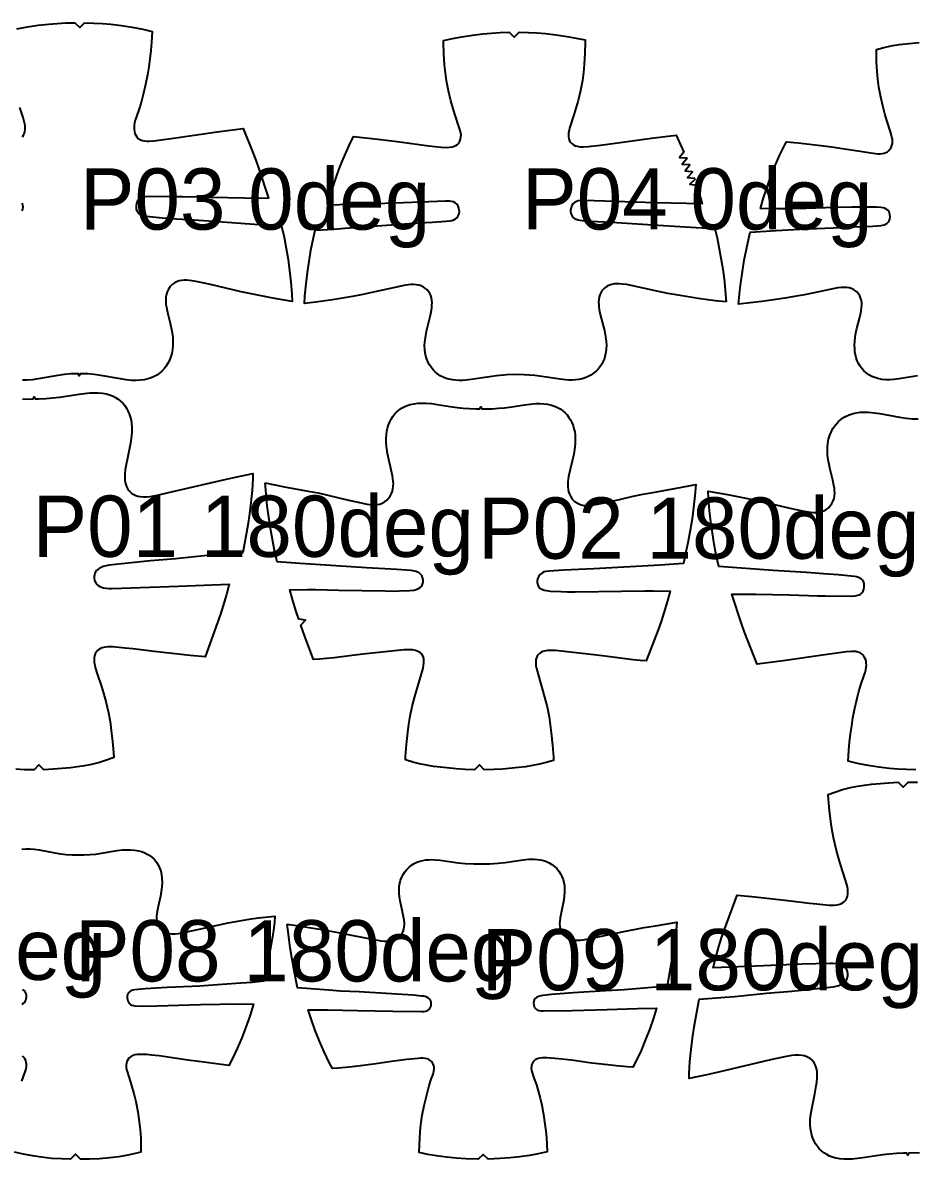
# Model space of a CAD drawing. Header units: millimetres. Extents: x 0 to 2016, y 0 to 4064.
# Drawn here: x 931.4 to 1296, y 3026.7 to 3490.9 of the extents above; entities that cross this region are included whole.
import ezdxf

# ---------------------------------------------------------------- set-up
doc = ezdxf.new("R2010")
doc.units = ezdxf.units.MM
doc.layers.add('ANNOTATION', color=3, linetype='Continuous')
doc.layers.add('PIECES', color=5, linetype='Continuous')

msp = doc.modelspace()

# ---------------------------------------------------------------- linework, layer by layer
at = {"layer": 'PIECES'}
for points in [[(928.95, 3488.36), (933.35, 3489.21), (937.66, 3489.85), (942, 3490.32), (945.48, 3490.6), (948.96, 3490.8), (952.71, 3490.91), (954.71, 3488.91), (956.71, 3490.9), (960.46, 3490.79), (963.94, 3490.58), (967.42, 3490.29), (971.76, 3489.8), (976.07, 3489.16), (980.46, 3488.29), (984.34, 3487.34), (984.01, 3482.86), (983.69, 3479.54), (983.3, 3476.22), (982.86, 3472.95), (982.35, 3469.69), (981.59, 3465.65), (980.66, 3461.65), (979.91, 3458.91), (979.07, 3456.19), (977.72, 3452.17), (977.4, 3451.09), (977.12, 3449.99), (976.93, 3448.88), (976.87, 3448.08), (976.89, 3447.27), (977, 3446.48), (977.21, 3445.71), (977.56, 3444.95), (978.03, 3444.26), (978.62, 3443.67), (979.46, 3443.14), (980.39, 3442.78), (981.22, 3442.61), (982.07, 3442.53), (982.92, 3442.51), (984.95, 3442.65), (992.93, 3443.74), (1010.9, 3446.32), (1021.42, 3447.76), (1025.43, 3437.85), (1026.63, 3434.71), (1027.85, 3431.17), (1031.81, 3419.21), (1026.97, 3419.17), (1021.98, 3419.19), (1008.26, 3419.48), (996.74, 3419.82), (993.59, 3419.86), (983.17, 3419.91), (981.5, 3419.82), (980.35, 3419.62), (979.81, 3419.44), (979.31, 3419.17), (978.68, 3418.6), (978.22, 3417.89), (977.91, 3417.1), (977.74, 3416.26), (977.7, 3415.49), (977.8, 3414.73), (978.06, 3414.01), (978.41, 3413.48), (978.85, 3413.03), (979.38, 3412.66), (980.13, 3412.31), (980.94, 3412.08), (981.77, 3411.92), (988.44, 3411.29), (994.34, 3410.81), (1001.28, 3410.34), (1014.93, 3409.49), (1037.15, 3407.86), (1038.16, 3403.28), (1039.02, 3398.76), (1039.77, 3394.22), (1040.41, 3389.62), (1040.93, 3385), (1041.35, 3380.04), (1041.51, 3377.03), (1041.51, 3377.03), (1033.6, 3378.43), (1025.41, 3380.03), (1020.68, 3381.04), (1008.06, 3384), (1002.9, 3385.12), (1000.56, 3385.52), (999.5, 3385.66), (998.43, 3385.74), (997.36, 3385.75), (996.3, 3385.65), (995.26, 3385.43), (994.26, 3385.08), (993.32, 3384.59), (992.46, 3383.97), (991.61, 3383.12), (990.91, 3382.14), (990.39, 3381.05), (990.07, 3380.04), (989.88, 3378.99), (989.81, 3377.93), (989.83, 3376.86), (989.93, 3375.79), (990.09, 3374.72), (990.55, 3372.52), (991.67, 3368.17), (992.11, 3366.24), (992.45, 3364.3), (992.68, 3362.34), (992.76, 3360.72), (992.74, 3359.1), (992.58, 3357.48), (992.27, 3355.83), (991.8, 3354.22), (991.16, 3352.66), (990.57, 3351.55), (989.89, 3350.5), (989.12, 3349.52), (988.25, 3348.61), (987.31, 3347.79), (986.23, 3347.03), (985.08, 3346.39), (983.87, 3345.86), (982.62, 3345.44), (980.99, 3345.07), (979.34, 3344.87), (977.68, 3344.8), (976.01, 3344.85), (973.67, 3345.07), (971.36, 3345.41), (963.28, 3346.86), (960.64, 3347.23), (957.98, 3347.47), (955.7, 3347.53), (954.93, 3347.51), (954.53, 3346.71), (954.13, 3347.51), (953.35, 3347.53), (951.07, 3347.48), (948.42, 3347.25), (945.78, 3346.88), (937.7, 3345.45), (935.37, 3345.12), (933.04, 3344.9), (931.37, 3344.86)], [(1296.88, 3346.64), (1289.46, 3345.42), (1287.21, 3345.16), (1285.58, 3345.08), (1283.96, 3345.1), (1282.35, 3345.26), (1280.76, 3345.58), (1279.48, 3345.97), (1278.25, 3346.48), (1277.08, 3347.12), (1275.98, 3347.88), (1275.03, 3348.71), (1274.18, 3349.63), (1273.43, 3350.63), (1272.79, 3351.7), (1272.25, 3352.84), (1271.85, 3354.02), (1271.55, 3355.22), (1271.35, 3356.45), (1271.24, 3357.69), (1271.21, 3359.23), (1271.28, 3360.78), (1271.45, 3362.32), (1271.76, 3364.22), (1272.16, 3366.09), (1273.23, 3370.16), (1273.76, 3372.38), (1273.96, 3373.41), (1274.09, 3374.45), (1274.16, 3375.49), (1274.12, 3376.52), (1273.98, 3377.53), (1273.69, 3378.52), (1273.29, 3379.42), (1272.77, 3380.25), (1272.13, 3380.98), (1271.37, 3381.6), (1270.62, 3382.04), (1269.81, 3382.37), (1268.96, 3382.59), (1268.09, 3382.72), (1267.21, 3382.78), (1265.81, 3382.74), (1264.42, 3382.57), (1263.03, 3382.33), (1254.68, 3380.58), (1250.7, 3379.8), (1246.72, 3379.06), (1242.73, 3378.39), (1238.02, 3377.69), (1233.31, 3377.08), (1223.75, 3375.98), (1224.34, 3381.4), (1224.76, 3384.73), (1225.41, 3389.33), (1226.16, 3393.91), (1227.03, 3398.43), (1228.02, 3402.92), (1228.61, 3405.34), (1239.13, 3406.01), (1248.84, 3406.53), (1262.49, 3407.18), (1273.88, 3407.64), (1278.64, 3407.79), (1280.38, 3407.9), (1282.11, 3408.11), (1283.33, 3408.4), (1283.9, 3408.64), (1284.42, 3408.97), (1284.91, 3409.45), (1285.28, 3410.02), (1285.54, 3410.65), (1285.7, 3411.63), (1285.64, 3412.62), (1285.51, 3413.18), (1285.3, 3413.71), (1284.99, 3414.18), (1284.41, 3414.69), (1283.71, 3415.05), (1282.84, 3415.3), (1281.93, 3415.44), (1280.34, 3415.53), (1273.27, 3415.61), (1270.12, 3415.59), (1263.34, 3415.45), (1251.31, 3415.07), (1247.11, 3414.97), (1242.9, 3414.93), (1239.55, 3414.94), (1232.82, 3415.1), (1234.01, 3419.33), (1235.43, 3423.8), (1237.02, 3428.21), (1238.78, 3432.64), (1240.71, 3436.99), (1242.79, 3441.28), (1243.35, 3442.32), (1248.1, 3441.86), (1257.4, 3440.82), (1261.79, 3440.24), (1278.77, 3437.62), (1280.75, 3437.43), (1281.6, 3437.41), (1282.45, 3437.47), (1283.28, 3437.64), (1283.97, 3437.89), (1284.6, 3438.24), (1285.18, 3438.69), (1285.67, 3439.23), (1286.13, 3439.96), (1286.45, 3440.76), (1286.63, 3441.61), (1286.69, 3442.49), (1286.63, 3443.36), (1286.48, 3444.22), (1286.04, 3445.94), (1284.42, 3450.93), (1283.6, 3453.65), (1282.85, 3456.39), (1281.9, 3460.45), (1281.14, 3464.56), (1280.7, 3467.82), (1280.38, 3471.1), (1280.18, 3474.84), (1280.15, 3478.58), (1280.2, 3480), (1283.2, 3480.8), (1286.81, 3481.58), (1289.48, 3482.01), (1292.16, 3482.34), (1294.85, 3482.6), (1297.54, 3482.81)], [(931.27, 3444.32), (931.74, 3445), (932.09, 3445.76), (932.31, 3446.54), (932.42, 3447.33), (932.44, 3448.13), (932.38, 3448.94), (932.19, 3450.05), (931.92, 3451.15), (931.6, 3452.23), (930.26, 3456.25)], [(931.16, 3414.07), (931.43, 3414.79), (931.53, 3415.55), (931.49, 3416.32), (931.33, 3417.16)], [(931.31, 3337.28), (934.3, 3337.22), (935.66, 3337.25), (936.05, 3338.06), (936.46, 3337.26), (937.82, 3337.27), (940.8, 3337.4), (943.59, 3337.65), (946.37, 3338), (954.44, 3339.21), (956.64, 3339.5), (958.85, 3339.72), (960.55, 3339.8), (962.24, 3339.78), (963.93, 3339.63), (965.59, 3339.32), (966.86, 3338.96), (968.09, 3338.48), (969.26, 3337.89), (970.37, 3337.17), (971.36, 3336.38), (972.26, 3335.49), (973.07, 3334.52), (973.79, 3333.47), (974.4, 3332.35), (974.93, 3331.16), (975.34, 3329.92), (975.65, 3328.65), (975.86, 3327.36), (975.98, 3325.63), (975.95, 3323.89), (975.81, 3322.16), (975.38, 3319.19), (974.14, 3313.05), (973.53, 3309.85), (973.27, 3308.24), (973.11, 3306.62), (973.08, 3305), (973.15, 3304.08), (973.29, 3303.17), (973.5, 3302.29), (973.81, 3301.44), (974.22, 3300.64), (974.74, 3299.89), (975.35, 3299.25), (976.04, 3298.7), (976.79, 3298.24), (977.6, 3297.88), (978.45, 3297.6), (979.33, 3297.4), (980.72, 3297.26), (982.13, 3297.27), (983.53, 3297.41), (985.82, 3297.8), (992.23, 3299.25), (1013.39, 3304.26), (1018.26, 3305.33), (1025.47, 3306.82), (1025.41, 3304.76), (1025.09, 3299.87), (1024.63, 3294.98), (1024.05, 3290.36), (1023.36, 3285.76), (1022.6, 3281.22), (1021.78, 3276.69), (1021.33, 3274.43), (1010.79, 3273.63), (1006.79, 3273.28), (993.77, 3272), (983.56, 3271.13), (977.13, 3270.49), (966.68, 3269.32), (965.44, 3269.1), (964.22, 3268.77), (963.45, 3268.48), (962.72, 3268.1), (962.06, 3267.63), (961.58, 3267.15), (961.18, 3266.61), (960.88, 3266.01), (960.69, 3265.36), (960.61, 3264.69), (960.63, 3264.01), (960.78, 3263.17), (961.08, 3262.38), (961.56, 3261.65), (962.19, 3261.06), (962.86, 3260.64), (963.59, 3260.34), (964.36, 3260.14), (965.55, 3259.96), (966.74, 3259.88), (967.94, 3259.88), (979.44, 3260.18), (995.01, 3260.81), (1015.69, 3261.56), (1014.59, 3257.43), (1013.27, 3252.89), (1012.17, 3249.39), (1011, 3245.92), (1005.87, 3231.91), (999.85, 3232.44), (985.08, 3234.08), (976.32, 3235.19), (973.29, 3235.53), (968.27, 3235.99), (966.27, 3236.02), (965.04, 3235.9), (963.85, 3235.61), (963.16, 3235.32), (962.53, 3234.95), (961.97, 3234.48), (961.48, 3233.92), (961.05, 3233.17), (960.77, 3232.36), (960.62, 3231.51), (960.58, 3230.63), (960.65, 3229.58), (960.82, 3228.54), (961.06, 3227.51), (961.82, 3225), (963.52, 3219.84), (964.34, 3217.15), (965.45, 3213.1), (966.4, 3209.02), (967.06, 3205.47), (967.59, 3201.9), (968.14, 3197.37), (968.54, 3192.83), (968.65, 3190.84), (965.97, 3189.84), (962.74, 3188.83), (959.47, 3187.99), (956.65, 3187.44), (953.81, 3186.99), (950.96, 3186.63), (947.41, 3186.27), (943.85, 3185.99), (940.02, 3185.81), (937.99, 3187.79), (936.02, 3185.76), (932.18, 3185.84), (928.61, 3186.02)], [(1296.17, 3185.77), (1292.42, 3185.88), (1288.94, 3186.09), (1285.46, 3186.38), (1281.12, 3186.87), (1276.81, 3187.51), (1272.42, 3188.38), (1268.54, 3189.33), (1268.87, 3193.81), (1269.19, 3197.13), (1269.58, 3200.45), (1270.02, 3203.72), (1270.53, 3206.98), (1271.29, 3211.02), (1272.22, 3215.02), (1272.97, 3217.76), (1273.81, 3220.48), (1275.16, 3224.5), (1275.48, 3225.58), (1275.76, 3226.68), (1275.95, 3227.79), (1276.01, 3228.59), (1275.99, 3229.4), (1275.89, 3230.19), (1275.67, 3230.96), (1275.32, 3231.72), (1274.85, 3232.41), (1274.26, 3233), (1273.42, 3233.53), (1272.49, 3233.89), (1271.66, 3234.06), (1270.81, 3234.14), (1269.96, 3234.15), (1267.93, 3234.02), (1259.95, 3232.93), (1241.98, 3230.35), (1231.46, 3228.91), (1227.45, 3238.82), (1226.25, 3241.96), (1225.03, 3245.5), (1221.07, 3257.46), (1225.91, 3257.5), (1230.9, 3257.48), (1244.62, 3257.19), (1256.14, 3256.85), (1259.29, 3256.81), (1269.71, 3256.76), (1271.38, 3256.85), (1272.53, 3257.05), (1273.07, 3257.23), (1273.57, 3257.5), (1274.2, 3258.07), (1274.66, 3258.78), (1274.98, 3259.57), (1275.14, 3260.41), (1275.18, 3261.18), (1275.08, 3261.94), (1274.82, 3262.66), (1274.47, 3263.19), (1274.03, 3263.64), (1273.5, 3264.01), (1272.75, 3264.36), (1271.94, 3264.59), (1271.11, 3264.75), (1264.44, 3265.38), (1258.54, 3265.86), (1251.6, 3266.33), (1237.95, 3267.18), (1215.73, 3268.81), (1214.72, 3273.39), (1213.86, 3277.91), (1213.11, 3282.45), (1212.47, 3287.05), (1211.95, 3291.67), (1211.53, 3296.63), (1211.37, 3299.64), (1211.37, 3299.64), (1219.28, 3298.24), (1227.47, 3296.64), (1232.2, 3295.63), (1244.82, 3292.66), (1249.98, 3291.55), (1252.32, 3291.15), (1253.38, 3291.01), (1254.45, 3290.93), (1255.52, 3290.92), (1256.58, 3291.02), (1257.62, 3291.24), (1258.62, 3291.59), (1259.56, 3292.08), (1260.42, 3292.7), (1261.27, 3293.55), (1261.97, 3294.53), (1262.5, 3295.62), (1262.81, 3296.63), (1263, 3297.68), (1263.07, 3298.74), (1263.05, 3299.81), (1262.95, 3300.88), (1262.79, 3301.95), (1262.33, 3304.15), (1261.21, 3308.5), (1260.77, 3310.43), (1260.43, 3312.37), (1260.2, 3314.33), (1260.12, 3315.95), (1260.14, 3317.57), (1260.3, 3319.19), (1260.61, 3320.84), (1261.08, 3322.45), (1261.72, 3324.01), (1262.31, 3325.12), (1262.99, 3326.17), (1263.77, 3327.15), (1264.63, 3328.06), (1265.57, 3328.88), (1266.65, 3329.64), (1267.8, 3330.28), (1269.01, 3330.81), (1270.27, 3331.23), (1271.89, 3331.6), (1273.54, 3331.8), (1275.2, 3331.87), (1276.87, 3331.82), (1279.21, 3331.6), (1281.52, 3331.26), (1289.6, 3329.81), (1292.24, 3329.44), (1294.9, 3329.2), (1297.18, 3329.14)], [(1297.75, 3029.24), (1294.77, 3029.3), (1293.41, 3029.27), (1293.02, 3028.46), (1292.61, 3029.26), (1291.25, 3029.26), (1288.27, 3029.12), (1285.48, 3028.87), (1282.69, 3028.53), (1274.63, 3027.31), (1272.43, 3027.02), (1270.21, 3026.8), (1268.52, 3026.72), (1266.82, 3026.74), (1265.14, 3026.89), (1263.48, 3027.2), (1262.21, 3027.56), (1260.98, 3028.04), (1259.81, 3028.64), (1258.7, 3029.35), (1257.71, 3030.14), (1256.8, 3031.03), (1255.99, 3032), (1255.28, 3033.05), (1254.67, 3034.17), (1254.14, 3035.36), (1253.73, 3036.6), (1253.42, 3037.87), (1253.21, 3039.16), (1253.09, 3040.89), (1253.12, 3042.63), (1253.26, 3044.36), (1253.69, 3047.33), (1254.92, 3053.47), (1255.54, 3056.67), (1255.79, 3058.28), (1255.96, 3059.9), (1255.98, 3061.52), (1255.92, 3062.44), (1255.78, 3063.35), (1255.56, 3064.23), (1255.26, 3065.08), (1254.85, 3065.89), (1254.33, 3066.63), (1253.72, 3067.27), (1253.03, 3067.82), (1252.27, 3068.28), (1251.47, 3068.65), (1250.62, 3068.92), (1249.74, 3069.12), (1248.35, 3069.26), (1246.94, 3069.25), (1245.54, 3069.11), (1243.25, 3068.72), (1236.84, 3067.27), (1215.68, 3062.26), (1210.81, 3061.19), (1203.59, 3059.7), (1203.66, 3061.76), (1203.97, 3066.65), (1204.44, 3071.54), (1205.02, 3076.16), (1205.71, 3080.76), (1206.46, 3085.3), (1207.29, 3089.83), (1207.74, 3092.1), (1218.28, 3092.89), (1222.27, 3093.24), (1235.29, 3094.52), (1245.51, 3095.39), (1251.94, 3096.03), (1262.39, 3097.2), (1263.63, 3097.42), (1264.84, 3097.75), (1265.61, 3098.04), (1266.34, 3098.42), (1267.01, 3098.89), (1267.49, 3099.37), (1267.89, 3099.91), (1268.19, 3100.52), (1268.38, 3101.16), (1268.46, 3101.83), (1268.44, 3102.51), (1268.29, 3103.35), (1267.99, 3104.14), (1267.51, 3104.87), (1266.88, 3105.46), (1266.21, 3105.88), (1265.47, 3106.18), (1264.7, 3106.38), (1263.52, 3106.57), (1262.32, 3106.64), (1261.12, 3106.65), (1249.63, 3106.34), (1234.06, 3105.71), (1213.38, 3104.96), (1214.48, 3109.09), (1215.8, 3113.63), (1216.9, 3117.13), (1218.07, 3120.61), (1223.2, 3134.62), (1229.22, 3134.08), (1243.99, 3132.44), (1252.75, 3131.33), (1255.77, 3130.99), (1260.8, 3130.53), (1262.8, 3130.5), (1264.03, 3130.62), (1265.22, 3130.91), (1265.9, 3131.2), (1266.54, 3131.58), (1267.1, 3132.04), (1267.58, 3132.6), (1268.01, 3133.35), (1268.29, 3134.16), (1268.45, 3135.02), (1268.49, 3135.89), (1268.42, 3136.94), (1268.25, 3137.98), (1268, 3139.01), (1267.25, 3141.52), (1265.54, 3146.68), (1264.73, 3149.37), (1263.62, 3153.42), (1262.67, 3157.5), (1262.01, 3161.05), (1261.47, 3164.62), (1260.93, 3169.15), (1260.53, 3173.69), (1260.42, 3175.68), (1263.1, 3176.68), (1266.32, 3177.7), (1269.6, 3178.53), (1272.42, 3179.08), (1275.25, 3179.53), (1278.1, 3179.89), (1281.66, 3180.25), (1285.22, 3180.53), (1289.05, 3180.71), (1291.08, 3178.74), (1293.05, 3180.76), (1296.89, 3180.68)], [(931, 3153.4), (932.67, 3153.51), (934.35, 3153.48), (936.03, 3153.35), (938.1, 3153.07), (944.5, 3151.87), (946.79, 3151.49), (949.1, 3151.22), (951.66, 3151.09), (954, 3151.11), (956.35, 3151.05), (958.91, 3151.14), (961.22, 3151.38), (963.52, 3151.72), (969.93, 3152.81), (972.01, 3153.06), (973.69, 3153.16), (975.37, 3153.16), (977.04, 3153.03), (978.69, 3152.73), (979.91, 3152.39), (981.08, 3151.95), (982.21, 3151.4), (983.28, 3150.75), (984.27, 3149.99), (985.17, 3149.12), (986.02, 3148.08), (986.73, 3146.95), (987.31, 3145.75), (987.76, 3144.48), (988.1, 3142.98), (988.28, 3141.45), (988.32, 3139.9), (988.23, 3137.97), (988, 3136.06), (987.66, 3134.16), (986.72, 3130.01), (986.31, 3127.92), (986.1, 3126.06), (986.09, 3125.13), (986.17, 3124.21), (986.35, 3123.3), (986.65, 3122.43), (987.08, 3121.61), (987.62, 3120.87), (988.28, 3120.23), (988.99, 3119.75), (989.76, 3119.37), (990.58, 3119.11), (991.42, 3118.93), (992.29, 3118.84), (993.67, 3118.85), (995.05, 3118.98), (996.42, 3119.2), (1000.99, 3120.12), (1015.32, 3123.26), (1018.43, 3123.88), (1021.56, 3124.43), (1024.66, 3124.9), (1027.77, 3125.31), (1030.44, 3125.61), (1034.45, 3125.98), (1034.2, 3123.52), (1033.8, 3120.19), (1033.33, 3116.87), (1032.55, 3112.27), (1031.67, 3107.69), (1030.74, 3103.23), (1029.88, 3099.41), (1025.12, 3098.97), (1020.48, 3098.6), (1010.99, 3097.98), (1003.62, 3097.39), (1000.52, 3097.23), (990.4, 3096.83), (981.36, 3096.36), (977.19, 3095.98), (976.45, 3095.85), (975.75, 3095.62), (974.89, 3095.03), (974.52, 3094.53), (974.27, 3093.95), (974.12, 3093.29), (974.09, 3092.61), (974.17, 3091.93), (974.33, 3091.37), (974.56, 3090.85), (974.89, 3090.38), (975.37, 3089.96), (975.94, 3089.66), (976.59, 3089.47), (977.27, 3089.39), (980.88, 3089.3), (986.38, 3089.38), (1004.05, 3089.95), (1012.06, 3090.13), (1019.96, 3090.14), (1025.67, 3090.03), (1024.15, 3085.12), (1022.59, 3080.7), (1020.89, 3076.33), (1019.01, 3071.95), (1016.98, 3067.65), (1015.66, 3065.08), (1003.33, 3066.61), (998.82, 3067.21), (987.11, 3068.9), (984.07, 3069.28), (982.09, 3069.46), (980.1, 3069.55), (979.13, 3069.55), (978.17, 3069.48), (977.23, 3069.32), (976.54, 3069.11), (975.9, 3068.82), (975.3, 3068.44), (974.78, 3067.97), (974.31, 3067.36), (973.98, 3066.67), (973.76, 3065.93), (973.66, 3065.16), (973.69, 3064.27), (973.84, 3063.38), (974.07, 3062.51), (975.46, 3058.28), (976.92, 3053.01), (977.59, 3050.25), (978.42, 3046.16), (979.04, 3042.04), (979.39, 3038.76), (979.6, 3035.47), (979.68, 3031.73), (979.64, 3029.69), (977.96, 3029.24), (974.35, 3028.44), (970.67, 3027.78), (966.96, 3027.29), (962.83, 3026.93), (958.69, 3026.74), (954.99, 3026.72), (953.01, 3028.74), (950.99, 3026.75), (947.29, 3026.84), (943.16, 3027.09), (939.04, 3027.52), (935.34, 3028.07), (931.66, 3028.78), (928.07, 3029.64)], [(931.07, 3090.03), (931.64, 3090.32), (932.13, 3090.73), (932.47, 3091.19), (932.71, 3091.71), (932.87, 3092.27), (932.97, 3092.94), (932.95, 3093.62), (932.81, 3094.29), (932.57, 3094.87), (932.21, 3095.38), (931.36, 3095.98)], [(931.04, 3058.64), (932.5, 3062.84), (932.75, 3063.71), (932.91, 3064.6), (932.95, 3065.5), (932.86, 3066.27), (932.66, 3067.01), (932.33, 3067.7), (931.88, 3068.32), (931.36, 3068.8)]]:
    msp.add_lwpolyline(points, dxfattribs=at)
for points in [[(1218.75, 3376.89), (1214.32, 3377.36), (1211.23, 3377.74), (1207.27, 3378.3), (1199.12, 3379.61), (1194.94, 3380.37), (1191.15, 3381.12), (1179.97, 3383.6), (1178.12, 3383.95), (1176.25, 3384.2), (1175.19, 3384.28), (1174.14, 3384.29), (1173.08, 3384.22), (1172.05, 3384.03), (1171.04, 3383.72), (1170.1, 3383.26), (1169.23, 3382.67), (1168.58, 3382.06), (1168.02, 3381.37), (1167.55, 3380.61), (1167.18, 3379.79), (1166.89, 3378.82), (1166.72, 3377.83), (1166.66, 3376.83), (1166.69, 3375.81), (1166.79, 3374.79), (1166.94, 3373.78), (1167.34, 3371.79), (1169, 3365.21), (1169.51, 3362.56), (1169.72, 3360.92), (1169.83, 3359.27), (1169.79, 3357.62), (1169.65, 3356.33), (1169.39, 3355.07), (1169.02, 3353.83), (1168.54, 3352.63), (1167.95, 3351.5), (1167.27, 3350.44), (1166.48, 3349.45), (1165.59, 3348.55), (1164.62, 3347.74), (1163.53, 3347), (1162.37, 3346.38), (1161.15, 3345.88), (1159.89, 3345.49), (1158.57, 3345.21), (1157.22, 3345.05), (1155.87, 3344.98), (1154.5, 3344.99), (1153.14, 3345.07), (1150.88, 3345.3), (1143.48, 3346.43), (1140.56, 3346.79), (1136.27, 3347.12), (1132.75, 3347.28), (1129.22, 3347.09), (1124.93, 3346.72), (1122.02, 3346.34), (1114.63, 3345.16), (1112.37, 3344.91), (1111.01, 3344.82), (1109.65, 3344.8), (1108.29, 3344.86), (1106.94, 3345.01), (1105.61, 3345.28), (1104.35, 3345.66), (1103.13, 3346.15), (1101.97, 3346.76), (1100.87, 3347.49), (1099.89, 3348.3), (1099, 3349.19), (1098.2, 3350.17), (1097.51, 3351.23), (1096.91, 3352.35), (1096.42, 3353.55), (1096.04, 3354.78), (1095.78, 3356.05), (1095.62, 3357.34), (1095.57, 3358.98), (1095.67, 3360.63), (1095.87, 3362.27), (1096.36, 3364.93), (1097.96, 3371.52), (1098.35, 3373.51), (1098.49, 3374.53), (1098.58, 3375.55), (1098.6, 3376.57), (1098.54, 3377.57), (1098.36, 3378.56), (1098.06, 3379.53), (1097.69, 3380.34), (1097.21, 3381.09), (1096.65, 3381.78), (1095.99, 3382.38), (1095.12, 3382.97), (1094.17, 3383.42), (1093.16, 3383.73), (1092.12, 3383.91), (1091.07, 3383.97), (1090.01, 3383.95), (1088.96, 3383.86), (1087.09, 3383.59), (1085.25, 3383.24), (1074.08, 3380.67), (1070.3, 3379.89), (1066.12, 3379.1), (1057.99, 3377.73), (1054.04, 3377.14), (1050.94, 3376.73), (1046.51, 3376.23), (1046.7, 3379.27), (1047.15, 3384.23), (1047.7, 3388.84), (1048.37, 3393.44), (1049.15, 3397.97), (1050.04, 3402.48), (1050.88, 3406.18), (1058.53, 3406.65), (1063.01, 3406.97), (1076.21, 3408), (1093.15, 3409.12), (1098.78, 3409.45), (1104.21, 3409.84), (1105.9, 3410.03), (1106.71, 3410.19), (1107.49, 3410.44), (1108.21, 3410.82), (1108.72, 3411.24), (1109.14, 3411.73), (1109.46, 3412.3), (1109.67, 3412.96), (1109.76, 3413.65), (1109.75, 3414.35), (1109.59, 3415.22), (1109.27, 3416.04), (1108.77, 3416.76), (1108.11, 3417.34), (1107.39, 3417.7), (1106.6, 3417.92), (1105.79, 3418.03), (1104.15, 3418.09), (1083.53, 3417.28), (1075.21, 3416.89), (1056.06, 3416.38), (1057.03, 3420.2), (1058.19, 3424.09), (1059.39, 3427.65), (1060.7, 3431.18), (1061.93, 3434.28), (1063.23, 3437.36), (1064.75, 3440.79), (1066.46, 3444.43), (1076.47, 3443.34), (1085.39, 3442.22), (1097.32, 3440.62), (1102.36, 3440.07), (1104.39, 3439.98), (1105.67, 3440.03), (1106.93, 3440.24), (1107.65, 3440.48), (1108.34, 3440.81), (1108.95, 3441.24), (1109.49, 3441.78), (1109.96, 3442.5), (1110.26, 3443.31), (1110.42, 3444.16), (1110.44, 3445.06), (1110.34, 3445.95), (1110.15, 3446.83), (1109.89, 3447.7), (1107.95, 3453.55), (1107.11, 3456.26), (1106.33, 3458.99), (1105.34, 3463.04), (1104.55, 3467.14), (1104.08, 3470.4), (1103.74, 3473.68), (1103.4, 3478.2), (1103.25, 3482.74), (1103.25, 3483.64), (1107.02, 3484.46), (1110.77, 3485.16), (1115.08, 3485.83), (1119.41, 3486.36), (1122.89, 3486.68), (1126.37, 3486.91), (1130.15, 3487.06), (1132.16, 3485.07), (1134.15, 3487.08), (1138.04, 3486.96), (1141.53, 3486.75), (1145, 3486.46), (1149.34, 3485.96), (1153.66, 3485.33), (1157.41, 3484.65), (1161.19, 3483.87), (1161.2, 3482.96), (1161.08, 3478.43), (1160.78, 3473.9), (1160.46, 3470.62), (1160.02, 3467.36), (1159.26, 3463.25), (1158.3, 3459.19), (1157.54, 3456.45), (1156.72, 3453.73), (1154.82, 3447.87), (1154.58, 3447), (1154.39, 3446.12), (1154.29, 3445.23), (1154.32, 3444.33), (1154.49, 3443.48), (1154.8, 3442.68), (1155.28, 3441.95), (1155.81, 3441.42), (1156.43, 3441), (1157.12, 3440.67), (1157.85, 3440.44), (1159.11, 3440.24), (1160.38, 3440.2), (1162.41, 3440.3), (1167.45, 3440.89), (1179.36, 3442.58), (1188.28, 3443.78), (1198.28, 3444.94), (1200.02, 3441.31), (1201.49, 3438.07), (1199.69, 3435.93), (1202.48, 3435.77), (1202.67, 3435.31), (1200.84, 3433.21), (1203.63, 3433), (1203.82, 3432.54), (1201.94, 3430.47), (1204.72, 3430.21), (1204.9, 3429.74), (1202.99, 3427.7), (1205.76, 3427.4), (1205.93, 3426.92), (1203.97, 3424.93), (1206.74, 3424.56), (1207.89, 3420.78), (1208.9, 3416.97), (1189.74, 3417.33), (1181.42, 3417.66), (1160.8, 3418.31), (1159.16, 3418.24), (1158.34, 3418.12), (1157.56, 3417.89), (1156.84, 3417.53), (1156.18, 3416.95), (1155.69, 3416.22), (1155.37, 3415.4), (1155.23, 3414.52), (1155.22, 3413.83), (1155.31, 3413.14), (1155.53, 3412.48), (1155.85, 3411.91), (1156.28, 3411.42), (1156.79, 3411.01), (1157.51, 3410.64), (1158.29, 3410.39), (1159.1, 3410.23), (1160.8, 3410.06), (1166.23, 3409.71), (1171.87, 3409.42), (1188.81, 3408.43), (1202.02, 3407.51), (1206.5, 3407.23), (1214.16, 3406.81), (1215.02, 3403.12), (1215.95, 3398.61), (1216.77, 3394.09), (1217.47, 3389.5), (1218.05, 3384.89), (1218.54, 3379.94), (1218.75, 3376.89)], [(1030.47, 3302.98), (1038.4, 3301.39), (1047.22, 3299.79), (1052.08, 3298.86), (1056.09, 3297.97), (1063.89, 3296.08), (1067.71, 3295.2), (1072.14, 3294.33), (1074.18, 3294.05), (1075.2, 3294.01), (1076.22, 3294.08), (1077.27, 3294.31), (1078.28, 3294.69), (1079.22, 3295.21), (1080.08, 3295.86), (1080.88, 3296.67), (1081.55, 3297.59), (1082.07, 3298.6), (1082.42, 3299.58), (1082.65, 3300.59), (1082.77, 3301.62), (1082.8, 3302.66), (1082.75, 3303.7), (1082.47, 3305.8), (1080.47, 3315.04), (1080.03, 3317.89), (1079.9, 3319.52), (1079.87, 3321.15), (1079.96, 3322.78), (1080.14, 3324.09), (1080.42, 3325.38), (1080.81, 3326.65), (1081.31, 3327.87), (1081.88, 3328.97), (1082.54, 3330.02), (1083.3, 3330.99), (1084.15, 3331.89), (1085.09, 3332.7), (1086.15, 3333.43), (1087.28, 3334.06), (1088.46, 3334.57), (1089.7, 3334.96), (1091.26, 3335.3), (1092.85, 3335.5), (1094.46, 3335.56), (1096.07, 3335.52), (1098.42, 3335.33), (1100.75, 3335.02), (1105.95, 3334.17), (1108.83, 3333.75), (1111.33, 3333.48), (1113.85, 3333.31), (1116.6, 3333.22), (1118.14, 3333.22), (1118.54, 3334.02), (1118.94, 3333.22), (1120.48, 3333.2), (1123.23, 3333.27), (1125.75, 3333.43), (1128.26, 3333.67), (1131.14, 3334.07), (1136.34, 3334.88), (1138.68, 3335.17), (1141.03, 3335.34), (1142.64, 3335.37), (1144.24, 3335.29), (1145.83, 3335.09), (1147.4, 3334.74), (1148.63, 3334.33), (1149.81, 3333.81), (1150.93, 3333.18), (1151.99, 3332.43), (1152.92, 3331.62), (1153.76, 3330.71), (1154.51, 3329.73), (1155.17, 3328.69), (1155.73, 3327.58), (1156.22, 3326.35), (1156.59, 3325.08), (1156.87, 3323.79), (1157.04, 3322.48), (1157.12, 3320.85), (1157.07, 3319.21), (1156.92, 3317.58), (1156.47, 3314.74), (1154.4, 3305.52), (1154.1, 3303.42), (1154.04, 3302.38), (1154.06, 3301.34), (1154.18, 3300.31), (1154.4, 3299.3), (1154.73, 3298.32), (1155.25, 3297.3), (1155.91, 3296.37), (1156.71, 3295.55), (1157.56, 3294.9), (1158.5, 3294.37), (1159.5, 3293.99), (1160.56, 3293.75), (1161.57, 3293.67), (1162.59, 3293.7), (1164.63, 3293.97), (1169.07, 3294.8), (1172.9, 3295.65), (1180.71, 3297.48), (1184.73, 3298.34), (1189.6, 3299.23), (1198.43, 3300.76), (1206.37, 3302.29), (1206, 3297.75), (1205.46, 3292.88), (1204.8, 3288.27), (1204.03, 3283.67), (1203.2, 3279.15), (1202.3, 3274.64), (1201.31, 3270.08), (1191.81, 3269.43), (1164.68, 3267.89), (1152.31, 3267.34), (1146.5, 3266.97), (1145.1, 3266.76), (1144.45, 3266.59), (1143.83, 3266.35), (1143.25, 3266.03), (1142.73, 3265.62), (1142.17, 3264.93), (1141.79, 3264.12), (1141.58, 3263.17), (1141.59, 3262.19), (1141.77, 3261.39), (1142.13, 3260.65), (1142.69, 3260.04), (1143.39, 3259.59), (1144.34, 3259.22), (1145.35, 3259), (1147, 3258.8), (1151.33, 3258.6), (1154, 3258.53), (1157.09, 3258.51), (1175.95, 3258.68), (1185.53, 3258.88), (1188.87, 3258.89), (1195.94, 3258.74), (1194.71, 3254.39), (1193.32, 3249.87), (1192.17, 3246.39), (1190.94, 3242.93), (1186.11, 3230.33), (1183.68, 3230.47), (1180.79, 3230.71), (1177.69, 3231.08), (1170.26, 3232.07), (1165.92, 3232.61), (1149.02, 3234.47), (1146.99, 3234.57), (1145.72, 3234.52), (1144.46, 3234.31), (1143.74, 3234.07), (1143.06, 3233.75), (1142.45, 3233.33), (1141.92, 3232.8), (1141.51, 3232.18), (1141.22, 3231.51), (1141.03, 3230.79), (1140.95, 3230.05), (1140.95, 3229.29), (1141.07, 3228.2), (1141.31, 3227.12), (1144.58, 3215.45), (1145.58, 3211.47), (1146.4, 3207.44), (1146.91, 3204.15), (1147.31, 3200.85), (1147.81, 3195.91), (1148.18, 3190.97), (1148.24, 3189.65), (1145.24, 3188.76), (1142.44, 3188.06), (1139.61, 3187.48), (1136.74, 3187.03), (1133.86, 3186.69), (1127.4, 3186.09), (1123.83, 3185.86), (1119.96, 3185.76), (1117.97, 3187.77), (1115.96, 3185.78), (1112.09, 3185.9), (1108.52, 3186.16), (1102.07, 3186.82), (1099.19, 3187.18), (1096.32, 3187.65), (1093.5, 3188.25), (1090.7, 3188.97), (1087.71, 3189.89), (1087.78, 3191.21), (1088.19, 3196.15), (1088.73, 3201.08), (1089.16, 3204.38), (1089.69, 3207.67), (1090.54, 3211.68), (1091.57, 3215.66), (1094.94, 3227.31), (1095.18, 3228.38), (1095.32, 3229.47), (1095.32, 3230.23), (1095.24, 3230.97), (1095.06, 3231.69), (1094.78, 3232.37), (1094.37, 3232.99), (1093.84, 3233.52), (1093.23, 3233.95), (1092.56, 3234.28), (1091.84, 3234.52), (1090.59, 3234.74), (1089.31, 3234.8), (1087.28, 3234.72), (1070.37, 3232.99), (1066.03, 3232.48), (1058.59, 3231.55), (1055.48, 3231.21), (1052.59, 3230.98), (1050.16, 3230.87), (1046.66, 3240.19), (1044.95, 3244.89), (1046.91, 3246.89), (1044.14, 3247.26), (1043.11, 3250.46), (1041.75, 3254.99), (1040.56, 3259.35), (1047.63, 3259.45), (1050.96, 3259.41), (1060.54, 3259.13), (1079.4, 3258.82), (1082.49, 3258.81), (1085.17, 3258.86), (1089.5, 3259.03), (1091.14, 3259.21), (1092.16, 3259.42), (1093.12, 3259.78), (1093.81, 3260.23), (1094.38, 3260.84), (1094.74, 3261.57), (1094.93, 3262.38), (1094.95, 3263.35), (1094.75, 3264.31), (1094.37, 3265.12), (1093.82, 3265.81), (1093.3, 3266.23), (1092.73, 3266.55), (1092.1, 3266.79), (1091.46, 3266.97), (1090.06, 3267.19), (1084.25, 3267.61), (1071.88, 3268.26), (1044.77, 3270.01), (1035.28, 3270.73), (1034.32, 3275.3), (1033.46, 3279.81), (1032.67, 3284.35), (1031.93, 3288.95), (1031.31, 3293.56), (1030.8, 3298.44), (1030.47, 3302.98)], [(1039.45, 3122.75), (1044.23, 3122.07), (1048.22, 3121.45), (1052.74, 3120.69), (1061.81, 3119.05), (1066.37, 3118.18), (1075.58, 3116.33), (1077.72, 3115.97), (1079.02, 3115.83), (1080.33, 3115.78), (1081.63, 3115.87), (1082.59, 3116.06), (1083.52, 3116.37), (1084.38, 3116.8), (1085.17, 3117.37), (1085.85, 3118.08), (1086.4, 3118.9), (1086.82, 3119.8), (1087.1, 3120.73), (1087.26, 3121.68), (1087.32, 3122.65), (1087.29, 3123.62), (1087.1, 3125.02), (1086.49, 3127.8), (1085.55, 3132.33), (1085.32, 3133.85), (1085.17, 3135.39), (1085.15, 3136.93), (1085.24, 3138.21), (1085.44, 3139.47), (1085.76, 3140.7), (1086.2, 3141.9), (1086.78, 3143.05), (1087.48, 3144.14), (1088.29, 3145.13), (1089.22, 3146.03), (1090.22, 3146.82), (1091.3, 3147.48), (1092.44, 3148.03), (1093.64, 3148.46), (1094.84, 3148.76), (1096.05, 3148.96), (1097.28, 3149.07), (1098.52, 3149.1), (1099.75, 3149.06), (1101.97, 3148.88), (1109.28, 3147.85), (1112.18, 3147.53), (1115.7, 3147.36), (1122.11, 3147.39), (1125.62, 3147.6), (1128.53, 3147.94), (1135.82, 3149.04), (1138.04, 3149.24), (1139.27, 3149.29), (1140.51, 3149.27), (1141.74, 3149.18), (1142.95, 3149), (1144.15, 3148.71), (1145.35, 3148.29), (1146.5, 3147.75), (1147.59, 3147.09), (1148.6, 3146.32), (1149.53, 3145.43), (1150.36, 3144.44), (1151.07, 3143.36), (1151.65, 3142.21), (1152.11, 3141.02), (1152.44, 3139.79), (1152.66, 3138.53), (1152.76, 3137.25), (1152.74, 3135.71), (1152.61, 3134.18), (1152.4, 3132.65), (1151.5, 3128.11), (1150.92, 3125.33), (1150.75, 3123.92), (1150.72, 3122.95), (1150.79, 3121.98), (1150.96, 3121.03), (1151.25, 3120.11), (1151.67, 3119.22), (1152.23, 3118.4), (1152.92, 3117.7), (1153.71, 3117.13), (1154.59, 3116.71), (1155.51, 3116.41), (1156.48, 3116.23), (1157.78, 3116.15), (1159.08, 3116.21), (1160.38, 3116.37), (1162.52, 3116.75), (1171.71, 3118.68), (1176.26, 3119.6), (1185.32, 3121.32), (1189.83, 3122.13), (1193.82, 3122.78), (1198.59, 3123.51), (1198.29, 3120.47), (1197.9, 3117.14), (1197.45, 3113.82), (1196.71, 3109.13), (1195.89, 3104.45), (1194.6, 3097.42), (1181.92, 3096.33), (1177.03, 3095.97), (1169.5, 3095.53), (1156.29, 3094.67), (1147.42, 3094), (1143.91, 3093.64), (1143.18, 3093.53), (1142.47, 3093.37), (1141.79, 3093.12), (1141.21, 3092.79), (1140.71, 3092.35), (1140.34, 3091.81), (1140.13, 3091.19), (1140.08, 3090.53), (1140.14, 3089.86), (1140.27, 3089.29), (1140.48, 3088.75), (1140.8, 3088.27), (1141.23, 3087.9), (1141.73, 3087.63), (1142.28, 3087.45), (1143.13, 3087.32), (1143.99, 3087.29), (1155.8, 3087.52), (1170.18, 3087.91), (1182.52, 3088.3), (1190.35, 3088.45), (1189.09, 3084.38), (1187.55, 3079.95), (1185.86, 3075.58), (1183.99, 3071.2), (1181.96, 3066.89), (1180.67, 3064.35), (1178.37, 3064.51), (1173.81, 3064.91), (1170.35, 3065.26), (1163.9, 3066.04), (1155.52, 3067.17), (1150.3, 3067.74), (1145.59, 3068.17), (1144.62, 3068.21), (1143.66, 3068.2), (1142.71, 3068.08), (1142.01, 3067.91), (1141.34, 3067.65), (1140.73, 3067.29), (1140.19, 3066.82), (1139.79, 3066.3), (1139.49, 3065.73), (1139.29, 3065.12), (1139.18, 3064.47), (1139.15, 3063.82), (1139.24, 3062.95), (1139.44, 3062.1), (1139.71, 3061.27), (1140.35, 3059.62), (1141.21, 3057.07), (1142.71, 3051.68), (1143.4, 3048.86), (1144.16, 3044.95), (1144.74, 3041), (1145.06, 3038.22), (1145.32, 3035.44), (1145.48, 3032.88), (1145.59, 3029.74), (1142.02, 3028.9), (1138.46, 3028.24), (1134.47, 3027.69), (1130.45, 3027.29), (1126.5, 3026.99), (1121.48, 3026.74), (1119.47, 3028.73), (1117.48, 3026.72), (1112.46, 3026.93), (1108.5, 3027.18), (1104.49, 3027.54), (1100.49, 3028.06), (1096.92, 3028.69), (1093.35, 3029.49), (1093.43, 3032.63), (1093.56, 3035.19), (1093.79, 3037.98), (1094.09, 3040.76), (1094.63, 3044.71), (1095.35, 3048.63), (1096.02, 3051.46), (1097.47, 3056.86), (1098.3, 3059.42), (1098.92, 3061.07), (1099.19, 3061.91), (1099.38, 3062.76), (1099.46, 3063.63), (1099.42, 3064.28), (1099.31, 3064.93), (1099.1, 3065.54), (1098.79, 3066.11), (1098.39, 3066.62), (1097.84, 3067.08), (1097.23, 3067.44), (1096.56, 3067.69), (1095.86, 3067.86), (1094.91, 3067.96), (1093.94, 3067.97), (1092.98, 3067.92), (1088.27, 3067.44), (1083.06, 3066.82), (1074.69, 3065.61), (1068.25, 3064.77), (1064.79, 3064.39), (1060.23, 3063.95), (1057.94, 3063.76), (1056.62, 3066.29), (1054.55, 3070.58), (1052.64, 3074.94), (1050.91, 3079.3), (1049.32, 3083.71), (1048.02, 3087.76), (1055.85, 3087.7), (1068.2, 3087.42), (1082.58, 3087.17), (1094.39, 3087.05), (1095.25, 3087.09), (1096.1, 3087.23), (1096.65, 3087.41), (1097.15, 3087.69), (1097.57, 3088.07), (1097.89, 3088.55), (1098.1, 3089.09), (1098.22, 3089.66), (1098.27, 3090.33), (1098.21, 3090.99), (1098, 3091.61), (1097.62, 3092.14), (1097.12, 3092.57), (1096.54, 3092.9), (1095.85, 3093.14), (1095.14, 3093.3), (1094.41, 3093.4), (1090.9, 3093.73), (1082.02, 3094.32), (1068.8, 3095.05), (1061.27, 3095.41), (1056.38, 3095.72), (1043.69, 3096.7), (1042.33, 3103.71), (1041.47, 3108.38), (1040.68, 3113.07), (1040.2, 3116.39), (1039.78, 3119.71), (1039.45, 3122.75)]]:
    msp.add_lwpolyline(points, close=True, dxfattribs=at)

# ---------------------------------------------------------------- texts
at = {"layer": 'ANNOTATION'}
for s, p in [('P03 0deg', (954.74, 3406.42)), ('P04 0deg', (1135.38, 3406.47)), ('P01 180deg', (935.41, 3272.77)), ('P02 180deg', (1117.42, 3272)), ('P07 180deg', (785.16, 3099.99)), ('P08 180deg', (952.74, 3099.36)), ('P09 180deg', (1118.84, 3095.74))]:
    msp.add_text(s, height=25, dxfattribs=at).set_placement(p)

doc.saveas('drawing.dxf')
